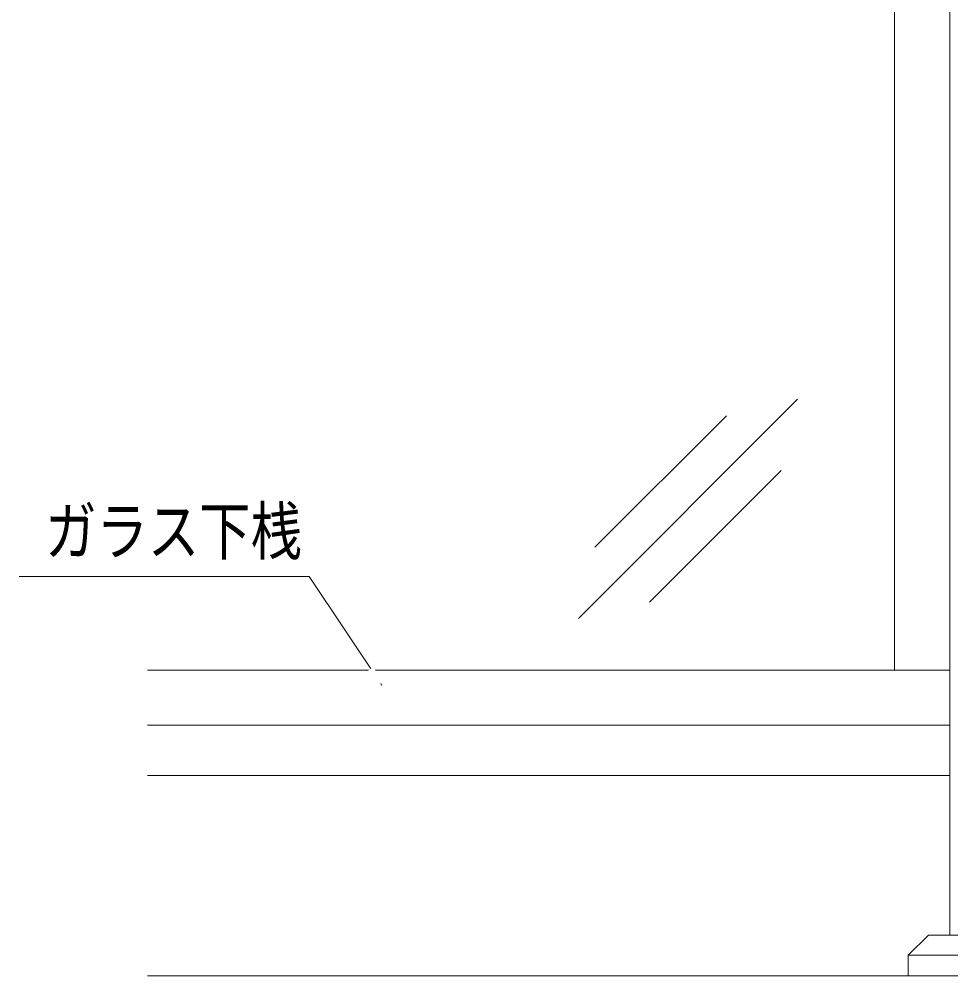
# Model space of a CAD drawing. Units: millimetres at full size; details may follow other scales. Extents: x -3501 to 3497, y -1129 to 1133.
# Drawn here: x -1151.9 to -780.3, y -682.9 to -301.2 of the extents above; entities that cross this region are included whole.
import ezdxf
from ezdxf.enums import TextEntityAlignment as Align

# ---------------------------------------------------------------- set-up
doc = ezdxf.new("R2010")
doc.units = ezdxf.units.MM
doc.header["$LTSCALE"] = 4
for name, color, linetype, lineweight in [('0-0_0', 7, 'Continuous', 18), ('0-4_2躯体線', 4, 'Continuous', 9), ('0-7_42ｱﾙﾐ部品', 6, 'Continuous', 18), ('0-9_6ﾊｯﾁﾝｸﾞ', 4, 'Continuous', 9)]:
    doc.layers.add(name, color=color, linetype=linetype, lineweight=lineweight)
doc.styles.add('ＭＳ ゴシック', font='')
doc.styles.get('ＭＳ ゴシック').set_extended_font_data('MS Gothic')

msp = doc.modelspace()

# ---------------------------------------------------------------- linework, layer by layer
at = {"layer": '0-0_0'}
for p, q in [((-780.743, 89.753), (-780.743, -666.69)), ((-719.243, -674.69), (-797.243, -674.69))]:
    msp.add_line(p, q, dxfattribs=at)
msp.add_lwpolyline([(-1007.238, -566.892), (-1036.288, -523.61), (-1151.908, -523.61)], dxfattribs=at)
msp.add_lwpolyline([(-719.243, -682.892), (-797.243, -682.892), (-797.243, -674.69), (-789.243, -666.69), (-727.243, -666.69), (-719.243, -674.69)], close=True, dxfattribs=at)
at = {"layer": '0-4_2躯体線'}
msp.add_line((-658.243, -682.892), (-1100.743, -682.892), dxfattribs=at)
at = {"layer": '0-7_42ｱﾙﾐ部品'}
for p, q in [((-802.743, 89.753), (-802.743, -560.892)), ((-780.743, -560.892), (-1100.743, -560.892)), ((-780.743, -582.892), (-1100.743, -582.892)), ((-780.743, -602.892), (-1100.743, -602.892))]:
    msp.add_line(p, q, dxfattribs=at)
at = {"layer": '0-9_6ﾊｯﾁﾝｸﾞ'}
for p, q in [((-928.861, -540.299), (-841.4, -452.838)), ((-922.307, -511.868), (-869.83, -459.391)), ((-900.43, -533.745), (-847.953, -481.268))]:
    msp.add_line(p, q, dxfattribs=at)

# ---------------------------------------------------------------- texts
at = {"layer": '0-0_0', "style": 'ＭＳ ゴシック', "width": 0.8}
msp.add_text('ガラス下桟', height=18.77, dxfattribs=at).set_placement((-1141.522, -520.466), align=Align.BOTTOM_LEFT)

# ---------------------------------------------------------------- next in the draw order: wipeouts: each hides what was drawn before it
msp.add_wipeout([(-1012.782, -561.125), (-1010.475, -559.577), (-1007.238, -566.892), (-1007.238, -566.892)])

doc.saveas('drawing.dxf')
